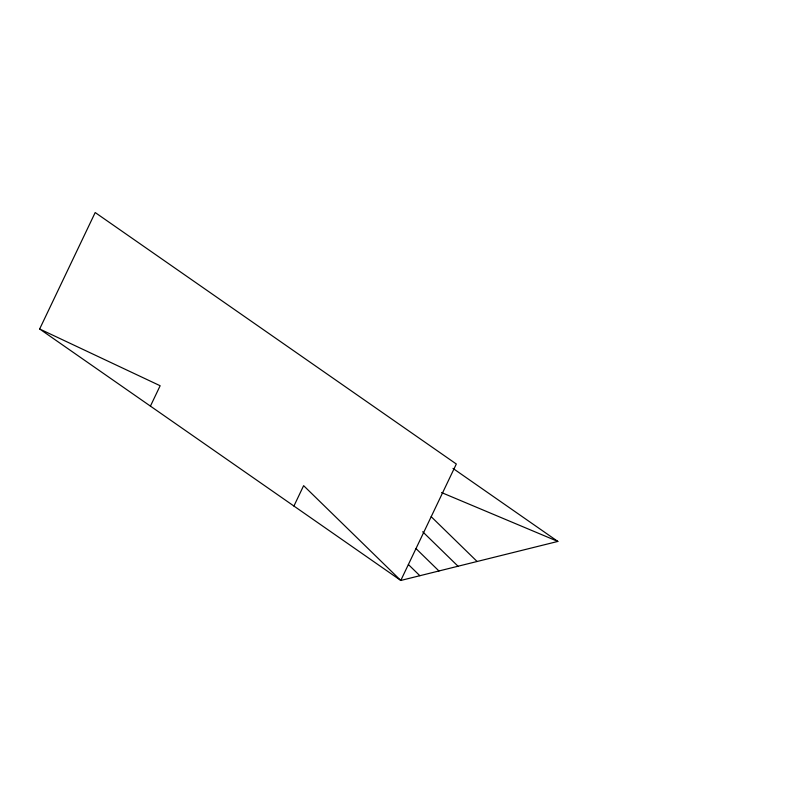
<?xml version="1.0" encoding="UTF-8"?>
<svg xmlns="http://www.w3.org/2000/svg" width="793" height="793" viewBox="0 0 793 793"><rect width="100%" height="100%" fill="white"/><g stroke="black" fill="none" stroke-linecap="round" stroke-linejoin="round"><path stroke-width="1.19" d="M39.65 328.986L95.19 212.544L456.322 464.014L400.782 580.456L39.65 328.986L160.146 385.745L150.422 406.125M293.916 506.043L303.63 485.663L400.782 580.456L557.856 541.431L453.001 468.415M441.542 492.562L557.856 541.431M431.184 516.679L477.108 561.494M422.699 531.766L458.027 566.232M415.988 548.568L438.945 570.97M408.385 564.517L419.864 575.718"/></g></svg>
